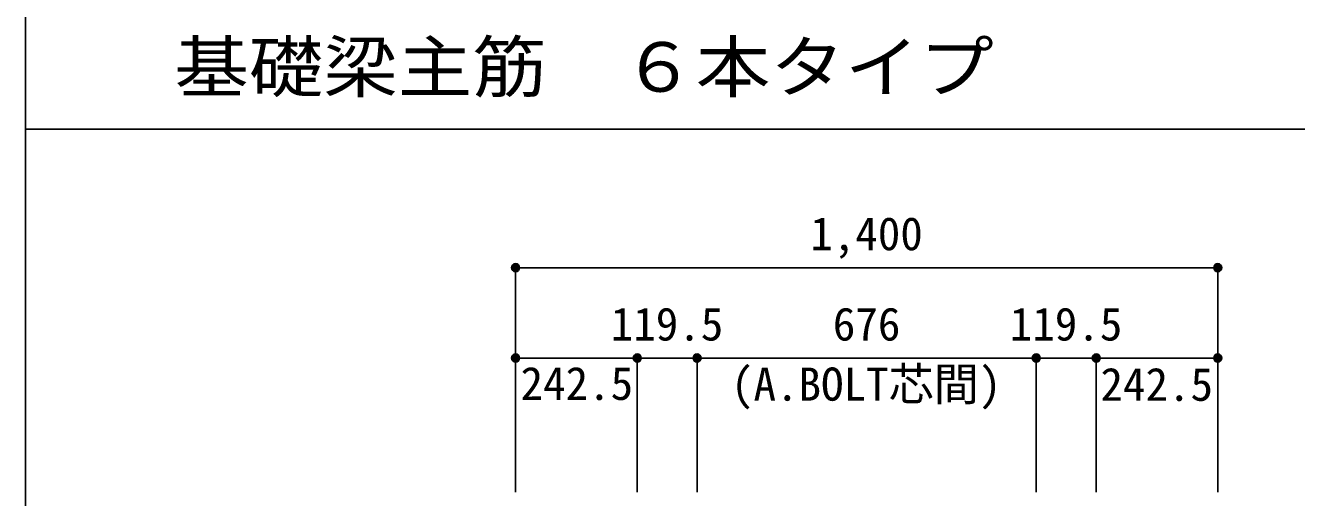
# Model space of a CAD drawing. Units: millimetres at full size, sheet at 1:30. Extents: x -5973 to 5954, y -4195 to 4201.
# Drawn here: x -5973 to -3439, y -956 to -15 of the extents above; entities that cross this region are included whole.
import ezdxf
from ezdxf.enums import TextEntityAlignment as Align

# ---------------------------------------------------------------- set-up
doc = ezdxf.new("R2010")
doc.units = ezdxf.units.MM
doc.header["$LTSCALE"] = 30
doc.header["$PDMODE"] = 32
doc.header["$PDSIZE"] = 15
for name, color, linetype in [('0-7_文字', 4, 'Continuous'), ('0-D_寸法', 4, 'Continuous'), ('6-7_文字', 7, 'Continuous'), ('F-0_枠', 6, 'Continuous')]:
    doc.layers.add(name, color=color, linetype=linetype)
doc.styles.add('ＭＳ ゴシック', font='')
doc.styles.get('ＭＳ ゴシック').set_extended_font_data('MS Gothic')

msp = doc.modelspace()

# ---------------------------------------------------------------- linework, layer by layer
at = {"layer": '0-D_寸法'}
for p, q in [((-4995.8, -497.85), (-4995.8, -677.85)), ((-4995.8, -497.85), (-4995.8, -677.85)), ((-4995.8, -497.85), (-3595.8, -497.85)), ((-3595.8, -497.85), (-3595.8, -677.85)), ((-4995.8, -677.85), (-4995.8, -944.89)), ((-4995.8, -677.85), (-4753.3, -677.85)), ((-4753.3, -677.85), (-4753.3, -944.89)), ((-4753.3, -677.85), (-4633.8, -677.85)), ((-4633.8, -677.85), (-4633.8, -944.89)), ((-4633.8, -677.85), (-3957.8, -677.85)), ((-3957.8, -677.85), (-3957.8, -944.89)), ((-3957.8, -677.85), (-3838.3, -677.85)), ((-3838.3, -677.85), (-3838.3, -944.89)), ((-3838.3, -677.85), (-3595.8, -677.85)), ((-3595.8, -677.85), (-3595.8, -944.89)), ((-3595.8, -677.85), (-3595.8, -944.89))]:
    msp.add_line(p, q, dxfattribs=at)
for centre, radius in [((-4995.8, -497.85), 8), ((-4995.8, -497.85), 7.2), ((-4995.8, -497.85), 6.4), ((-4995.8, -497.85), 5.6), ((-4995.8, -497.85), 4.8), ((-4995.8, -497.85), 4), ((-4995.8, -497.85), 3.2), ((-4995.8, -497.85), 2.4), ((-4995.8, -497.85), 1.6), ((-4995.8, -497.85), 0.8), ((-3595.8, -497.85), 8), ((-3595.8, -497.85), 7.2), ((-3595.8, -497.85), 6.4), ((-3595.8, -497.85), 5.6), ((-3595.8, -497.85), 4.8), ((-3595.8, -497.85), 4), ((-3595.8, -497.85), 3.2), ((-3595.8, -497.85), 2.4), ((-3595.8, -497.85), 1.6), ((-3595.8, -497.85), 0.8), ((-4995.8, -677.85), 8), ((-4995.8, -677.85), 7.2), ((-4995.8, -677.85), 6.4), ((-4995.8, -677.85), 5.6), ((-4995.8, -677.85), 4.8), ((-4995.8, -677.85), 4), ((-4995.8, -677.85), 3.2), ((-4995.8, -677.85), 2.4), ((-4995.8, -677.85), 1.6), ((-4995.8, -677.85), 0.8), ((-4753.3, -677.85), 8), ((-4753.3, -677.85), 7.2), ((-4753.3, -677.85), 6.4), ((-4753.3, -677.85), 5.6), ((-4753.3, -677.85), 4.8), ((-4753.3, -677.85), 4), ((-4753.3, -677.85), 3.2), ((-4753.3, -677.85), 2.4), ((-4753.3, -677.85), 1.6), ((-4753.3, -677.85), 0.8), ((-4633.8, -677.85), 8), ((-4633.8, -677.85), 7.2), ((-4633.8, -677.85), 6.4), ((-4633.8, -677.85), 5.6), ((-4633.8, -677.85), 4.8), ((-4633.8, -677.85), 4), ((-4633.8, -677.85), 3.2), ((-4633.8, -677.85), 2.4), ((-4633.8, -677.85), 1.6), ((-4633.8, -677.85), 0.8), ((-3957.8, -677.85), 8), ((-3957.8, -677.85), 7.2), ((-3957.8, -677.85), 6.4), ((-3957.8, -677.85), 5.6), ((-3957.8, -677.85), 4.8), ((-3957.8, -677.85), 4), ((-3957.8, -677.85), 3.2), ((-3957.8, -677.85), 2.4), ((-3957.8, -677.85), 1.6), ((-3957.8, -677.85), 0.8), ((-3838.3, -677.85), 8), ((-3838.3, -677.85), 7.2), ((-3838.3, -677.85), 6.4), ((-3838.3, -677.85), 5.6), ((-3838.3, -677.85), 4.8), ((-3838.3, -677.85), 4), ((-3838.3, -677.85), 3.2), ((-3838.3, -677.85), 2.4), ((-3838.3, -677.85), 1.6), ((-3838.3, -677.85), 0.8), ((-3595.8, -677.85), 8), ((-3595.8, -677.85), 7.2), ((-3595.8, -677.85), 6.4), ((-3595.8, -677.85), 5.6), ((-3595.8, -677.85), 4.8), ((-3595.8, -677.85), 4), ((-3595.8, -677.85), 3.2), ((-3595.8, -677.85), 2.4), ((-3595.8, -677.85), 1.6), ((-3595.8, -677.85), 0.8)]:
    msp.add_circle(centre, radius, dxfattribs=at)
at = {"layer": '0-D_寸法', "color": 7}
for p in [(-4995.8, -497.85), (-4995.8, -497.85), (-3595.8, -497.85), (-4995.8, -677.85), (-4753.3, -677.85), (-4633.8, -677.85), (-3957.8, -677.85), (-3838.3, -677.85), (-3595.8, -677.85)]:
    msp.add_point(p, dxfattribs=at)
at = {"layer": 'F-0_枠'}
msp.add_line((-5972.88, 4201.15), (-5972.88, -4195.24), dxfattribs=at)
at = {"layer": 'F-0_枠', "color": 2}
msp.add_line((-5972.88, -222.05), (3723.6, -222.05), dxfattribs=at)

# ---------------------------------------------------------------- texts
at = {"layer": '0-7_文字', "style": 'ＭＳ ゴシック'}
msp.add_text('(A.BOLT芯間)', height=65.98, dxfattribs=at).set_placement((-4566.31, -782.62), align=Align.BOTTOM_LEFT)
at = {"layer": '0-D_寸法', "style": 'ＭＳ ゴシック'}
for s, p in [('1,400', (-4408.3, -482.85)), ('119.5', (-4806.05, -662.85)), ('676', (-4363.3, -662.85)), ('119.5', (-4010.55, -662.85)), ('242.5', (-4985.78, -781.19)), ('242.5', (-3829.77, -782.96))]:
    msp.add_text(s, height=65.98, dxfattribs=at).set_placement(p, align=Align.BOTTOM_LEFT)
at = {"layer": '6-7_文字', "color": 2, "style": 'ＭＳ ゴシック', "width": 1.1}
msp.add_text('\u3000\u3000基礎梁主筋\u3000６本タイプ', height=98.97, dxfattribs=at).set_placement((-5972.88, -177.05), align=Align.BOTTOM_LEFT)

doc.saveas('drawing.dxf')
